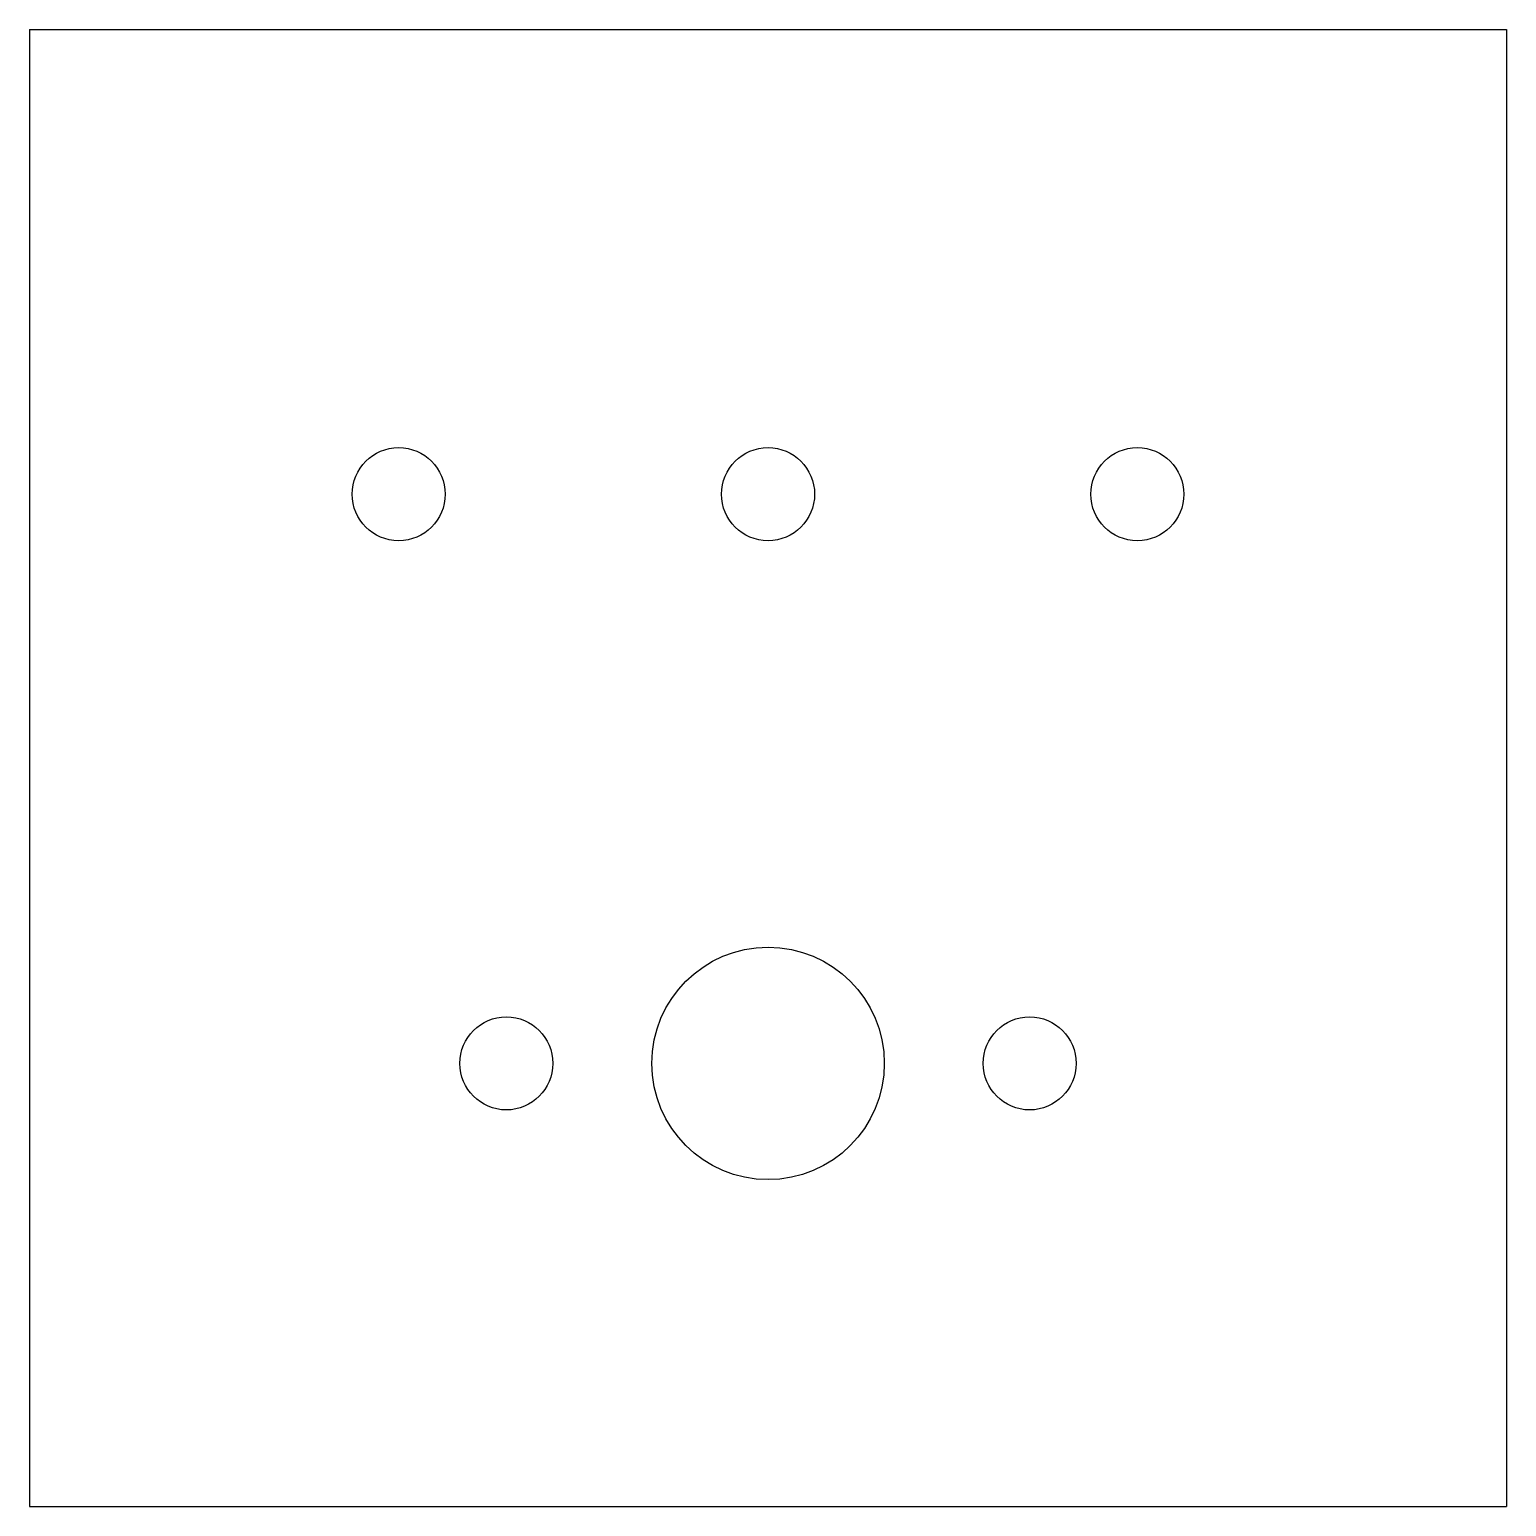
# Model space of a CAD drawing. Extents: x 0.77 to 1.77, y -0.3 to 0.7.
import ezdxf

# ---------------------------------------------------------------- set-up
doc = ezdxf.new("R2010")
doc.units = 0
doc.layers.add('VISIBLE', color=7, linetype='CONTINUOUS')

msp = doc.modelspace()

# ---------------------------------------------------------------- linework, layer by layer
at = {"layer": 'VISIBLE'}
for p, q in [((0.7729, 0.7, 0.125), (1.7729, 0.7, 0.125)), ((0.7729, 0.7, 0.125), (0.7729, -0.3, 0.125)), ((1.7729, 0.7, 0.125), (1.7729, -0.3, 0.125)), ((0.7729, -0.3, 0.125), (1.7729, -0.3, 0.125))]:
    msp.add_line(p, q, dxfattribs=at)
for centre, radius in [((1.0228, 0.3854, 0.125), 0.0315), ((1.2729, 0.3854, 0.125), 0.0315), ((1.5229, 0.3854, 0.125), 0.0315), ((1.2729, 0, 0.125), 0.0787), ((1.0957, 0, 0.125), 0.0315), ((1.45, 0, 0.125), 0.0315)]:
    msp.add_circle(centre, radius, dxfattribs=at)

doc.saveas('drawing.dxf')
